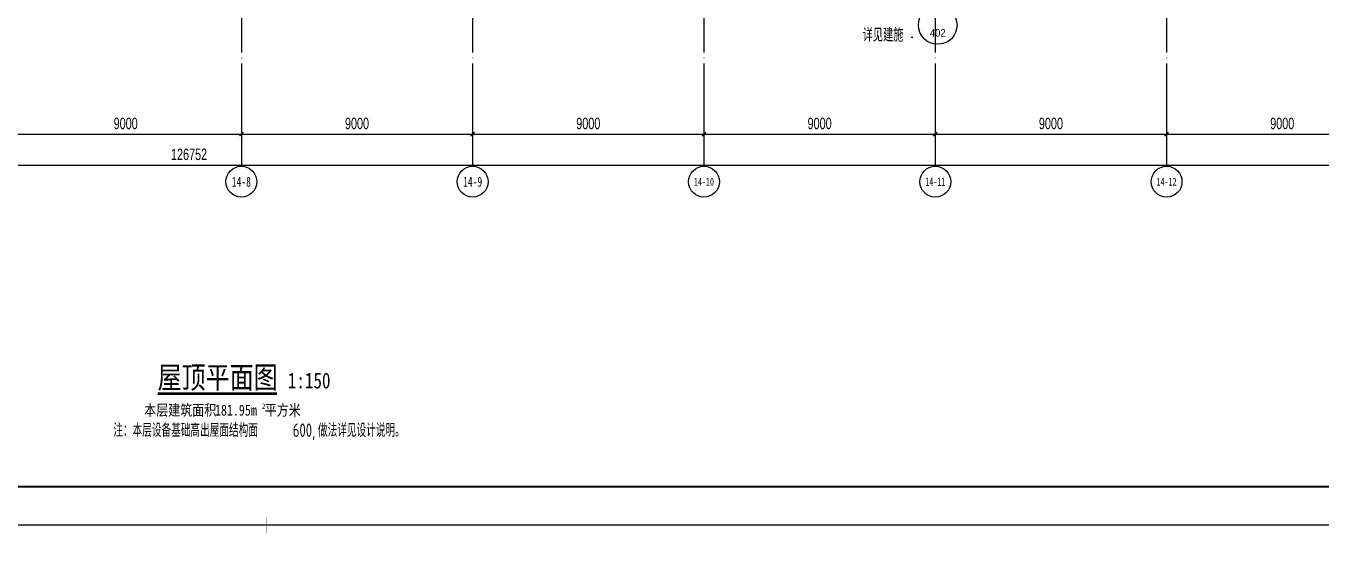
# Model space of a CAD drawing. Extents: x -409435 to 356702, y -107829 to 330904.
# Drawn here: x 51018 to 101412, y 241067 to 261212 of the extents above; entities that cross this region are included whole.
import ezdxf
from ezdxf.enums import TextEntityAlignment as Align
from ezdxf.xclip import XClip

# ---------------------------------------------------------------- set-up
doc = ezdxf.new("R2010")
doc.units = 0
doc.header["$LTSCALE"] = 1000
doc.header["$MEASUREMENT"] = 0
doc.header["$XCLIPFRAME"] = 0
doc.linetypes.add('104-14# 核心筒$0$DOTE', pattern=[2.42, 2, -0.2, 0.02, -0.2])
for name, color, linetype in [('01-标注_符号', 200, 'Continuous'), ('02-TEXT_标注', 130, 'Continuous'), ('104-14# 核心筒$0$01-标注_轴线坐标', 132, 'Continuous'), ('104-14# 核心筒$0$A_AXIS-轴线', 36, '104-14# 核心筒$0$DOTE'), ('104-14# 核心筒$0$AXIS_TEXT', 7, 'Continuous'), ('AXIS_TEXT', 7, 'Continuous'), ('X-104 14#平面$0$02-TEXT_标注', 130, 'Continuous'), ('X-104 14#平面$0$DIM_SYMB', 3, 'Continuous'), ('建-标注-文本', 254, 'Continuous')]:
    doc.layers.add(name, color=color, linetype=linetype)
doc.styles.add('104-14# 核心筒$0$_TCH_AXIS', font='STXIHEI_0.TTF', dxfattribs={"width": 0.8})
doc.styles.add('104-14# 核心筒$0$_TCH_DIM_T3', font='ros.shx', dxfattribs={"width": 0.705882, "bigfont": 'jd.shx'})
doc.styles.add('_TCH_DIM', font='ros.shx', dxfattribs={"width": 0.8, "height": 2, "bigfont": 'jd.shx'})
doc.styles.add('_TCH_LABEL', font='ros.shx', dxfattribs={"width": 0.8, "bigfont": 'jd.shx'})
doc.styles.add('COMPLEX', font='COMPLEX')
doc.styles.get("Standard").update_dxf_attribs({"font": 'GBENOR', "bigfont": 'GBCBIG'})
doc.styles.add('X-104 14#平面$0$Standard', font='STXIHEI_0.TTF', dxfattribs={"width": 0.8})
doc.dimstyles.new('104-14# 核心筒$0$_TCH_ARCH&&150', dxfattribs={"dimtxt": 446.25, "dimasz": 150, "dimexe": 375, "dimexo": 450, "dimgap": 189.375, "dimtad": 1, "dimdec": 0, "dimzin": 0, "dimdsep": 46, "dimtxsty": '104-14# 核心筒$0$_TCH_DIM_T3', "dimblk": '104-14# 核心筒$0$_ArchTick', "dimcen": 0.09, "dimclrt": 7, "dimazin": 2, "dimtfac": 1, "dimtdec": 0, "dimtix": 1, "dimtmove": 2, "dimatfit": 3, "dimfxl": 0, "dimtolj": 1, "dimtzin": 0, "dimarcsym": 0})

# ---------------------------------------------------------------- blocks, each defined once
blk = doc.blocks.new('图框-A1+1-4')
for points, const_width in [([(0, 0), (1051, 0), (1051, 594), (0, 594)], 0.05), ([(976, 584), (25, 584), (25, 10), (976, 10)], 0.5)]:
    blk.add_lwpolyline(points, close=True, dxfattribs=dict(const_width=const_width))
at = {"const_width": 0.05}
for points in [[(525.5, 594), (525.5, 592)], [(525.5, 0), (525.5, 2)]]:
    blk.add_lwpolyline(points, dxfattribs=at)
blk = doc.blocks.new('104-14# 核心筒$0$_ArchTick')
at = {"color": 0, "linetype": 'ByBlock', "const_width": 0.4}
blk.add_lwpolyline([(-0.5, -0.5), (0.5, 0.5)], dxfattribs=at)
blk = doc.blocks.new('*D2827')
at = {"layer": '104-14# 核心筒$0$01-标注_轴线坐标', "color": 0, "lineweight": -2, "transparency": 16777216}
for p, q in [((50400, 259305), (50400, 256630)), ((59400, 259305), (59400, 256630)), ((50400, 257005), (59400, 257005))]:
    blk.add_line(p, q, dxfattribs=at)
at = {"layer": 'Defpoints', "color": 0, "transparency": 16777216}
for p in [(50400, 259755), (59400, 259755), (59400, 257005)]:
    blk.add_point(p, dxfattribs=at)
at = {"layer": '104-14# 核心筒$0$01-标注_轴线坐标', "color": 0, "lineweight": -2, "transparency": 16777216, "xscale": 150, "yscale": 150, "zscale": 150, "rotation": 180}
blk.add_blockref('104-14# 核心筒$0$_ArchTick', (50400, 257005), dxfattribs=at)
at = {"layer": '104-14# 核心筒$0$01-标注_轴线坐标', "color": 0, "lineweight": -2, "transparency": 16777216, "xscale": 150, "yscale": 150, "zscale": 150}
blk.add_blockref('104-14# 核心筒$0$_ArchTick', (59400, 257005), dxfattribs=at)
at = {"layer": '104-14# 核心筒$0$01-标注_轴线坐标', "color": 7, "transparency": 16777216, "insert": (54900, 257417), "char_height": 446.2, "attachment_point": 5, "style": '104-14# 核心筒$0$_TCH_DIM_T3'}
blk.add_mtext('\\A1;9000', dxfattribs=at)
blk = doc.blocks.new('*D2828')
at = {"layer": '104-14# 核心筒$0$01-标注_轴线坐标', "color": 0, "lineweight": -2, "transparency": 16777216}
for p, q in [((59400, 259305), (59400, 256630)), ((68400, 259305), (68400, 256630)), ((59400, 257005), (68400, 257005))]:
    blk.add_line(p, q, dxfattribs=at)
at = {"layer": 'Defpoints', "color": 0, "transparency": 16777216}
for p in [(59400, 259755), (68400, 259755), (68400, 257005)]:
    blk.add_point(p, dxfattribs=at)
at = {"layer": '104-14# 核心筒$0$01-标注_轴线坐标', "color": 0, "lineweight": -2, "transparency": 16777216, "xscale": 150, "yscale": 150, "zscale": 150, "rotation": 180}
blk.add_blockref('104-14# 核心筒$0$_ArchTick', (59400, 257005), dxfattribs=at)
at = {"layer": '104-14# 核心筒$0$01-标注_轴线坐标', "color": 0, "lineweight": -2, "transparency": 16777216, "xscale": 150, "yscale": 150, "zscale": 150}
blk.add_blockref('104-14# 核心筒$0$_ArchTick', (68400, 257005), dxfattribs=at)
at = {"layer": '104-14# 核心筒$0$01-标注_轴线坐标', "color": 7, "transparency": 16777216, "insert": (63900, 257417), "char_height": 446.2, "attachment_point": 5, "style": '104-14# 核心筒$0$_TCH_DIM_T3'}
blk.add_mtext('\\A1;9000', dxfattribs=at)
blk = doc.blocks.new('*D2829')
at = {"layer": '104-14# 核心筒$0$01-标注_轴线坐标', "color": 0, "lineweight": -2, "transparency": 16777216}
for p, q in [((68400, 259305), (68400, 256630)), ((77400, 259305), (77400, 256630)), ((68400, 257005), (77400, 257005))]:
    blk.add_line(p, q, dxfattribs=at)
at = {"layer": 'Defpoints', "color": 0, "transparency": 16777216}
for p in [(68400, 259755), (77400, 259755), (77400, 257005)]:
    blk.add_point(p, dxfattribs=at)
at = {"layer": '104-14# 核心筒$0$01-标注_轴线坐标', "color": 0, "lineweight": -2, "transparency": 16777216, "xscale": 150, "yscale": 150, "zscale": 150, "rotation": 180}
blk.add_blockref('104-14# 核心筒$0$_ArchTick', (68400, 257005), dxfattribs=at)
at = {"layer": '104-14# 核心筒$0$01-标注_轴线坐标', "color": 0, "lineweight": -2, "transparency": 16777216, "xscale": 150, "yscale": 150, "zscale": 150}
blk.add_blockref('104-14# 核心筒$0$_ArchTick', (77400, 257005), dxfattribs=at)
at = {"layer": '104-14# 核心筒$0$01-标注_轴线坐标', "color": 7, "transparency": 16777216, "insert": (72900, 257417), "char_height": 446.2, "attachment_point": 5, "style": '104-14# 核心筒$0$_TCH_DIM_T3'}
blk.add_mtext('\\A1;9000', dxfattribs=at)
blk = doc.blocks.new('*D2830')
at = {"layer": '104-14# 核心筒$0$01-标注_轴线坐标', "color": 0, "lineweight": -2, "transparency": 16777216}
for p, q in [((77400, 259305), (77400, 256630)), ((86400, 259305), (86400, 256630)), ((77400, 257005), (86400, 257005))]:
    blk.add_line(p, q, dxfattribs=at)
at = {"layer": 'Defpoints', "color": 0, "transparency": 16777216}
for p in [(77400, 259755), (86400, 259755), (86400, 257005)]:
    blk.add_point(p, dxfattribs=at)
at = {"layer": '104-14# 核心筒$0$01-标注_轴线坐标', "color": 0, "lineweight": -2, "transparency": 16777216, "xscale": 150, "yscale": 150, "zscale": 150, "rotation": 180}
blk.add_blockref('104-14# 核心筒$0$_ArchTick', (77400, 257005), dxfattribs=at)
at = {"layer": '104-14# 核心筒$0$01-标注_轴线坐标', "color": 0, "lineweight": -2, "transparency": 16777216, "xscale": 150, "yscale": 150, "zscale": 150}
blk.add_blockref('104-14# 核心筒$0$_ArchTick', (86400, 257005), dxfattribs=at)
at = {"layer": '104-14# 核心筒$0$01-标注_轴线坐标', "color": 7, "transparency": 16777216, "insert": (81900, 257417), "char_height": 446.2, "attachment_point": 5, "style": '104-14# 核心筒$0$_TCH_DIM_T3'}
blk.add_mtext('\\A1;9000', dxfattribs=at)
blk = doc.blocks.new('*D2831')
at = {"layer": '104-14# 核心筒$0$01-标注_轴线坐标', "color": 0, "lineweight": -2, "transparency": 16777216}
for p, q in [((86400, 259305), (86400, 256630)), ((95400, 259305), (95400, 256630)), ((86400, 257005), (95400, 257005))]:
    blk.add_line(p, q, dxfattribs=at)
at = {"layer": 'Defpoints', "color": 0, "transparency": 16777216}
for p in [(86400, 259755), (95400, 259755), (95400, 257005)]:
    blk.add_point(p, dxfattribs=at)
at = {"layer": '104-14# 核心筒$0$01-标注_轴线坐标', "color": 0, "lineweight": -2, "transparency": 16777216, "xscale": 150, "yscale": 150, "zscale": 150, "rotation": 180}
blk.add_blockref('104-14# 核心筒$0$_ArchTick', (86400, 257005), dxfattribs=at)
at = {"layer": '104-14# 核心筒$0$01-标注_轴线坐标', "color": 0, "lineweight": -2, "transparency": 16777216, "xscale": 150, "yscale": 150, "zscale": 150}
blk.add_blockref('104-14# 核心筒$0$_ArchTick', (95400, 257005), dxfattribs=at)
at = {"layer": '104-14# 核心筒$0$01-标注_轴线坐标', "color": 7, "transparency": 16777216, "insert": (90900, 257417), "char_height": 446.2, "attachment_point": 5, "style": '104-14# 核心筒$0$_TCH_DIM_T3'}
blk.add_mtext('\\A1;9000', dxfattribs=at)
blk = doc.blocks.new('*D2832')
at = {"layer": '104-14# 核心筒$0$01-标注_轴线坐标', "color": 0, "lineweight": -2, "transparency": 16777216}
for p, q in [((95400, 259305), (95400, 256630)), ((104400, 259305), (104400, 256630)), ((95400, 257005), (104400, 257005))]:
    blk.add_line(p, q, dxfattribs=at)
at = {"layer": 'Defpoints', "color": 0, "transparency": 16777216}
for p in [(95400, 259755), (104400, 259755), (104400, 257005)]:
    blk.add_point(p, dxfattribs=at)
at = {"layer": '104-14# 核心筒$0$01-标注_轴线坐标', "color": 0, "lineweight": -2, "transparency": 16777216, "xscale": 150, "yscale": 150, "zscale": 150, "rotation": 180}
blk.add_blockref('104-14# 核心筒$0$_ArchTick', (95400, 257005), dxfattribs=at)
at = {"layer": '104-14# 核心筒$0$01-标注_轴线坐标', "color": 0, "lineweight": -2, "transparency": 16777216, "xscale": 150, "yscale": 150, "zscale": 150}
blk.add_blockref('104-14# 核心筒$0$_ArchTick', (104400, 257005), dxfattribs=at)
at = {"layer": '104-14# 核心筒$0$01-标注_轴线坐标', "color": 7, "transparency": 16777216, "insert": (99900, 257417), "char_height": 446.2, "attachment_point": 5, "style": '104-14# 核心筒$0$_TCH_DIM_T3'}
blk.add_mtext('\\A1;9000', dxfattribs=at)
blk = doc.blocks.new('_AXISO')
blk.add_circle((0, 0), 0.5)
at = {"layer": 'AXIS_TEXT', "style": 'COMPLEX', "width": 1.041667}
blk.add_attdef('A', text='', height=0.56, dxfattribs=at).set_placement((-0.25, -0.28), (0.25, -0.28), align=Align.FIT)
blk = doc.blocks.new('*D2876')
at = {"layer": '104-14# 核心筒$0$01-标注_轴线坐标', "color": 0, "lineweight": -2, "transparency": 16777216}
for p, q in [((-6010, 259305), (-6010, 255430)), ((120742, 259305), (120742, 255430)), ((-6010, 255805), (120742, 255805))]:
    blk.add_line(p, q, dxfattribs=at)
at = {"layer": 'Defpoints', "color": 0, "transparency": 16777216}
for p in [(-6010, 259755), (120742, 259755), (120742, 255805)]:
    blk.add_point(p, dxfattribs=at)
at = {"layer": '104-14# 核心筒$0$01-标注_轴线坐标', "color": 0, "lineweight": -2, "transparency": 16777216, "xscale": 150, "yscale": 150, "zscale": 150, "rotation": 180}
blk.add_blockref('104-14# 核心筒$0$_ArchTick', (-6010, 255805), dxfattribs=at)
at = {"layer": '104-14# 核心筒$0$01-标注_轴线坐标', "color": 0, "lineweight": -2, "transparency": 16777216, "xscale": 150, "yscale": 150, "zscale": 150}
blk.add_blockref('104-14# 核心筒$0$_ArchTick', (120742, 255805), dxfattribs=at)
at = {"layer": '104-14# 核心筒$0$01-标注_轴线坐标', "color": 7, "transparency": 16777216, "insert": (57366, 256217), "char_height": 446.2, "attachment_point": 5, "style": '104-14# 核心筒$0$_TCH_DIM_T3'}
blk.add_mtext('\\A1;126752', dxfattribs=at)
blk = doc.blocks.new('104-14# 核心筒')
at = {"layer": '104-14# 核心筒$0$01-标注_轴线坐标'}
for p, q in [((59400, 259754.9), (59400, 255754.9)), ((68400, 259754.9), (68400, 255754.9)), ((77400, 259754.9), (77400, 255754.9)), ((86400, 259754.9), (86400, 255754.9)), ((95400, 259754.9), (95400, 255754.9))]:
    blk.add_line(p, q, dxfattribs=at)
at = {"layer": '104-14# 核心筒$0$A_AXIS-轴线'}
for p, q in [((59400, 317833.6), (59400, 259754.9)), ((68400, 317833.6), (68400, 259754.9)), ((77400, 317833.6), (77400, 259754.9)), ((86400, 317833.6), (86400, 259754.9)), ((95400, 317833.6), (95400, 259754.9))]:
    blk.add_line(p, q, dxfattribs=at)
at = {"layer": '104-14# 核心筒$0$01-标注_轴线坐标'}
ref = blk.add_blockref('_AXISO', (59400, 255154.9), dxfattribs=dict(at, xscale=1200, yscale=1200, zscale=1200))
ref.add_attrib('A', '14-8', dxfattribs={"layer": '104-14# 核心筒$0$AXIS_TEXT', "height": 386.61, "style": '104-14# 核心筒$0$_TCH_AXIS', "width": 0.903271}).set_placement((59027.1, 254961.6), (59772.9, 254961.6), align=Align.FIT)
ref = blk.add_blockref('_AXISO', (68400, 255154.9), dxfattribs=dict(at, xscale=1200, yscale=1200, zscale=1200))
ref.add_attrib('A', '14-9', dxfattribs={"layer": '104-14# 核心筒$0$AXIS_TEXT', "height": 391.53, "style": '104-14# 核心筒$0$_TCH_AXIS', "width": 0.888862}).set_placement((68028.4, 254959.1), (68771.6, 254959.1), align=Align.FIT)
ref = blk.add_blockref('_AXISO', (77400, 255154.9), dxfattribs=dict(at, xscale=1200, yscale=1200, zscale=1200))
ref.add_attrib('A', '14-10', dxfattribs={"layer": '104-14# 核心筒$0$AXIS_TEXT', "height": 309.95, "style": '104-14# 核心筒$0$_TCH_AXIS', "width": 0.923061}).set_placement((77009.6, 254999.9), (77790.4, 254999.9), align=Align.FIT)
ref = blk.add_blockref('_AXISO', (86400, 255154.9), dxfattribs=dict(at, xscale=1200, yscale=1200, zscale=1200))
ref.add_attrib('A', '14-11', dxfattribs={"layer": '104-14# 核心筒$0$AXIS_TEXT', "height": 326.86, "style": '104-14# 核心筒$0$_TCH_AXIS', "width": 0.867563}).set_placement((86013.1, 254991.4), (86786.9, 254991.4), align=Align.FIT)
ref = blk.add_blockref('_AXISO', (95400, 255154.9), dxfattribs=dict(at, xscale=1200, yscale=1200, zscale=1200))
ref.add_attrib('A', '14-12', dxfattribs={"layer": '104-14# 核心筒$0$AXIS_TEXT', "height": 303.98, "style": '104-14# 核心筒$0$_TCH_AXIS', "width": 0.944043}).set_placement((95008.5, 255002.9), (95791.5, 255002.9), align=Align.FIT)
for p1, p2, distance, picture, middle in [((-6009.8, 259754.9), (120741.8, 259754.9), -3950, '*D2876', (57366, 256217.4)), ((50400, 259754.9), (59400, 259754.9), -2750, '*D2827', (54900, 257417.4)), ((59400, 259754.9), (68400, 259754.9), -2750, '*D2828', (63900, 257417.4)), ((68400, 259754.9), (77400, 259754.9), -2750, '*D2829', (72900, 257417.4)), ((77400, 259754.9), (86400, 259754.9), -2750, '*D2830', (81900, 257417.4)), ((86400, 259754.9), (95400, 259754.9), -2750, '*D2831', (90900, 257417.4)), ((95400, 259754.9), (104400, 259754.9), -2750, '*D2832', (99900, 257417.4))]:
    dim = blk.add_aligned_dim(p1=p1, p2=p2, distance=distance, dimstyle='104-14# 核心筒$0$_TCH_ARCH&&150', dxfattribs=at)
    dim.commit()
    dim.dimension.update_dxf_attribs({"geometry": picture, "text_midpoint": middle})
blk = doc.blocks.new('X-104 14#平面')
for points in [[(139216.5, 241800), (-18433.5, 241800), (-18433.5, 330900), (139216.5, 330900)], [(-18433.5, 152700), (139216.5, 152700), (139216.5, 241800), (-18433.5, 241800)]]:
    blk.add_lwpolyline(points, close=True)
at = {"layer": 'X-104 14#平面$0$DIM_SYMB', "const_width": 105}
blk.add_lwpolyline([(56143.3, 246909), (60785.3, 246909)], dxfattribs=at)
at = {"xscale": 150, "yscale": 150, "zscale": 150}
for p in [(-18433.5, 241800), (-18433.5, 152700)]:
    blk.add_blockref('图框-A1+1-4', p, dxfattribs=at)
ref = blk.add_blockref('104-14# 核心筒', (0, 0))
XClip(ref).set_block_clipping_path([(-38664.3623821461, -25500), (139216.5485069363, 330900)])
at = {"layer": 'X-104 14#平面$0$02-TEXT_标注', "style": 'X-104 14#平面$0$Standard', "width": 0.8}
for s, height, p in [('本层建筑面积', 428.14, (55620.5, 246060.6)), ('181.95m', 428.14, (58371.6, 246060.6)), ('2', 214.1, (60198.7, 246323.1)), ('平方米', 428.14, (60310.6, 246060.6))]:
    blk.add_text(s, height=height, dxfattribs=at).set_placement(p)
at = {"layer": '建-标注-文本', "style": 'X-104 14#平面$0$Standard', "width": 0.8}
for s, height, p in [('屋顶平面图', 856.28, (56143.3, 247119)), ('1:150', 611.63, (61205.3, 247119))]:
    blk.add_text(s, height=height, dxfattribs=at).set_placement(p)

msp = doc.modelspace()

# ---------------------------------------------------------------- linework, layer by layer
at = {"layer": '01-标注_符号'}
msp.add_circle((86496.4, 261246.7), 750, dxfattribs=at)

# ---------------------------------------------------------------- block references
msp.add_blockref('X-104 14#平面', (0, 0))

# ---------------------------------------------------------------- texts
at = {"layer": '02-TEXT_标注', "style": '_TCH_DIM'}
for s, height, width, p in [('详见建施', 520.93, 0.8, (83575.4, 260600.9)), ('-', 446.2, 0.564706, (85437.7, 260600.9))]:
    msp.add_text(s, height=height, dxfattribs=dict(at, width=width)).set_placement(p)
at = {"layer": '02-TEXT_标注', "style": '_TCH_LABEL', "width": 1.428571}
msp.add_text('402', height=298.81, dxfattribs=at).set_placement((86189.1, 260793.8), (86803.8, 260793.8), align=Align.FIT)
at = {"layer": '02-TEXT_标注', "width": 0.8}
for s, height, p in [('注：本层设备基础高出屋面结构面', 520.93, (54418.5, 245231.8)), ('600,', 525, (61402.2, 245231.8)), ('做法详见设计说明。', 520.93, (62382.2, 245231.8))]:
    msp.add_text(s, height=height, dxfattribs=at).set_placement(p)

doc.saveas('drawing.dxf')
